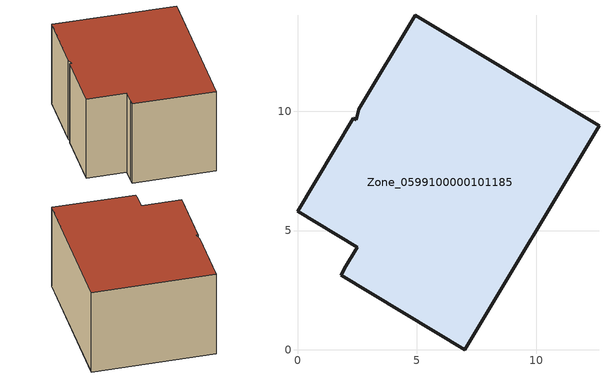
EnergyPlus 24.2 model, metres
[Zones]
Zone_0599100000101185
 floor ground (C_G): 2.47,9.64 2.56,10.08 4.93,14.03 12.63,9.39 7,0 1.84,3.12 1.95,3.41 2.5,4.31 0,5.82 2.33,9.7 z0
 wall outside (C_F): 2.56,10.08 2.47,9.64 2.33,9.7 0,5.82 2.5,4.31 1.95,3.41 1.84,3.12 7,0 12.63,9.39 4.93,14.03 2.56,10.08 z0:6.68
 roof outside (C_R): 2.47,9.64 2.33,9.7 0,5.82 2.5,4.31 1.95,3.41 1.84,3.12 7,0 12.63,9.39 4.93,14.03 2.56,10.08 z6.68
[BUILDING]
Pand.0599100000101185: North Axis=0; Terrain=City; Loads Convergence Tolerance Value=0.04; Temperature Convergence Tolerance Value=0.4; Solar Distribution=FullExterior; Maximum Number of Warmup Days=25; Minimum Number of Warmup Days=1
[Site:Location]
Rotterdam.The.Hague.AP_ZH_NLD Design_Conditions: Latitude=51.96; Longitude=4.45; Time Zone=1; Elevation=-4.5
[SITE:GROUNDTEMPERATURE:BUILDINGSURFACE]
18, 18, 18, 18, 18, 18, 18, 18, 18, 18, 18, 18
[MATERIAL] Thermal Absorptance=0.9; Solar Absorptance=0.7; Visible Absorptance=0.7
Name | Roughness | Thickness | Conductivity | Density | Specific Heat
G.TC.1946-1964 | MediumSmooth | 0.15 | 1 | 540 | 1210
F.TC.1946-1964 | Rough | 0.3 | 0.857143 | 1920 | 840
R.TC.1946-1964 | MediumRough | 0.2 | 0.235294 | 1500 | 1000
[CONSTRUCTION]
C_G: G.TC.1946-1964
C_F: F.TC.1946-1964
C_R: R.TC.1946-1964
[ZONE]
Zone_0599100000101185: Type=1; Multiplier=1; Ceiling Height=Autocalculate; Volume=Autocalculate; Floor Area=autocalculate; Part of Total Floor Area=Yes
[ZONEINFILTRATION:DESIGNFLOWRATE]
Infil_Zone_0599100000101185: Zone or ZoneList or Space or SpaceList=Zone_0599100000101185; Schedule=AlwaysOn; Design Flow Rate Calculation Method=Flow/Area; Flow Rate per Floor Area=0.003; Constant Term Coefficient=1; Temperature Term Coefficient=0; Velocity Term Coefficient=0; Velocity Squared Term Coefficient=0
[HVACTEMPLATE:ZONE:IDEALLOADSAIRSYSTEM]
Zone_0599100000101185: Maximum Heating Supply Air Temperature=50; Minimum Cooling Supply Air Temperature=13; Maximum Heating Supply Air Humidity Ratio=0.0156; Minimum Cooling Supply Air Humidity Ratio=0.0077; Heating Limit=NoLimit; Cooling Limit=NoLimit; Dehumidification Control Type=ConstantSensibleHeatRatio; Cooling Sensible Heat Ratio=0.7; Dehumidification Setpoint=60; Humidification Control Type=None; Humidification Setpoint=30; Outdoor Air Method=None; Outdoor Air Flow Rate per Person=0.00944; Outdoor Air Flow Rate per Zone Floor Area=0; Outdoor Air Flow Rate per Zone=0; Demand Controlled Ventilation Type=None; Outdoor Air Economizer Type=NoEconomizer; Heat Recovery Type=None; Sensible Heat Recovery Effectiveness=0.7; Latent Heat Recovery Effectiveness=0.65
[ZONECONTROL:THERMOSTAT]
ThermostatControl_Zone_0599100000101185: Zone or ZoneList=Zone_0599100000101185; Control Type Schedule=DualSetpointControlType; Control 1=Thermostat_Zone_0599100000101185; Temperature Difference Between Cutout And Setpoint=0
[THERMOSTATSETPOINT:DUALSETPOINT]
Thermostat_Zone_0599100000101185: Heating Setpoint Temperature Schedule=HeatingSetpoint_Zone_0599100000101185; Cooling Setpoint Temperature Schedule=CoolingSetpoint_Zone_0599100000101185
[SCHEDULE:COMPACT]
HeatingSetpoint_Zone_0599100000101185: Through: 12/31, For: AllDays, Until: 24:00, 21
CoolingSetpoint_Zone_0599100000101185: Through: 12/31, For: AllDays, Until: 24:00, 24
DualSetpointControlType: Through: 12/31, For: AllDays, Until: 24:00, 4
AlwaysOn: Through: 12/31, For: AllDays, Until: 24:00, 1
